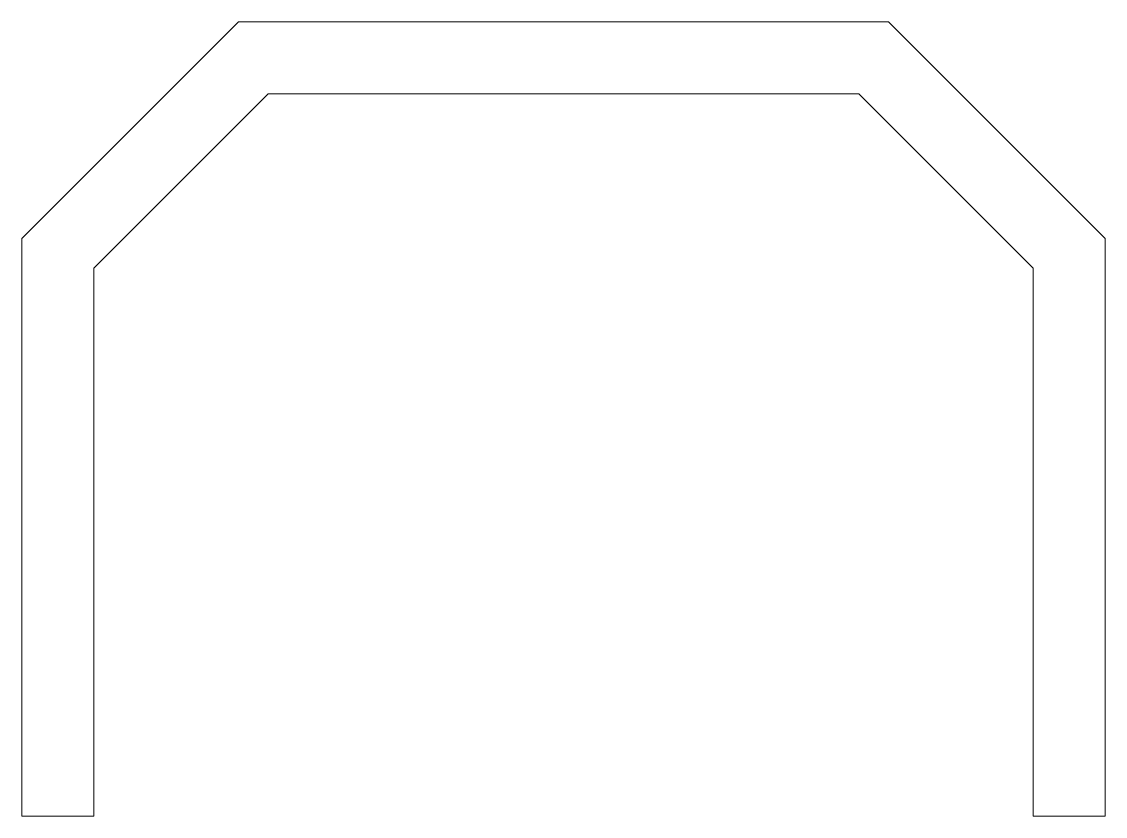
# Model space of a CAD drawing. Header units: millimetres. Extents: x -39 to 36, y -46.1 to 8.9.
import ezdxf

# ---------------------------------------------------------------- set-up
doc = ezdxf.new("R2010")
doc.units = ezdxf.units.MM

msp = doc.modelspace()

# ---------------------------------------------------------------- linework, layer by layer
at = {"color": 7, "linetype": 'Continuous', "lineweight": 15}
msp.add_lwpolyline([(35.985, -46.057), (35.985, -6.057), (20.985, 8.943), (-24.015, 8.943), (-39.015, -6.057), (-39.015, -46.057), (-34.015, -46.057), (-34.015, -8.128), (-21.944, 3.943), (18.914, 3.943), (30.985, -8.128), (30.985, -46.057)], close=True, dxfattribs=at)

doc.saveas('drawing.dxf')
